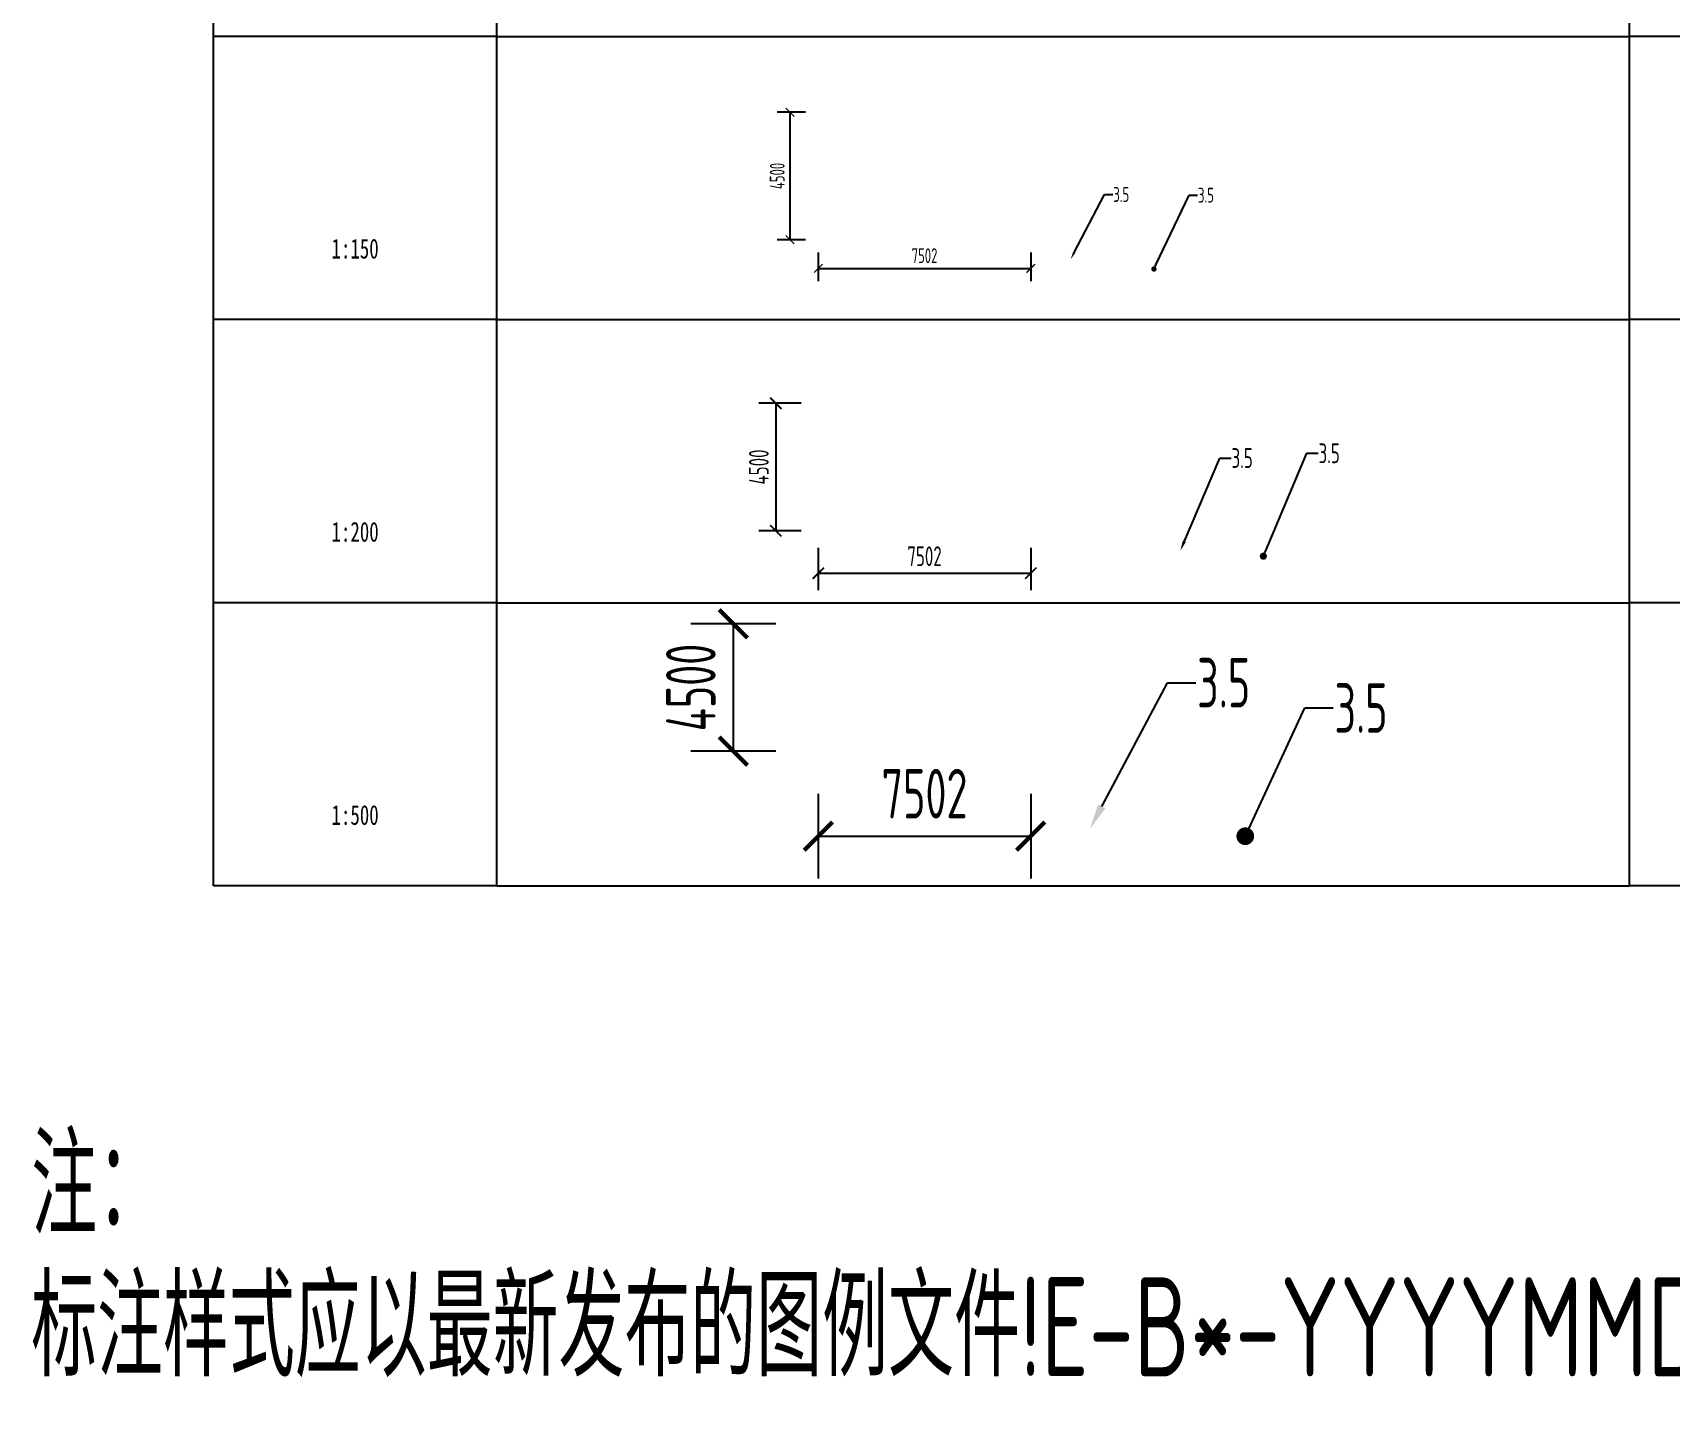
# Model space of a CAD drawing. Header units: millimetres. Extents: x -1582620 to 4754388, y -184455 to 3397362.
# Drawn here: x -707532 to -649713, y -184455 to -135952 of the extents above; entities that cross this region are included whole.
import ezdxf
from ezdxf import colors
from ezdxf.entities.mleader import LeaderData, LeaderLine
from ezdxf.enums import TextEntityAlignment as Align
from ezdxf.math import Vec2, Vec3

# ---------------------------------------------------------------- set-up
doc = ezdxf.new("R2010")
doc.units = ezdxf.units.MM
doc.header["$LTSCALE"] = 1000
doc.header["$MEASUREMENT"] = 0
for name, color, linetype in [('E-REQU-DIMS', 30, 'Continuous'), ('E-UNIV-DIAG', 2, 'Continuous'), ('E-UNIV-NOTE', 6, 'Continuous')]:
    doc.layers.add(name, color=color, linetype=linetype)
doc.styles.add('TH-STYLE1', font='Stfangso_0.ttf', dxfattribs={"width": 0.65})
doc.styles.add('TH-STYLE3', font='tssdeng.shx', dxfattribs={"width": 0.65, "bigfont": 'tssdchn.shx'})
doc.dimstyles.new('E-DIMA150', dxfattribs={"dimscale": 150, "dimtxt": 3.5, "dimasz": 2, "dimexe": 3, "dimexo": 3, "dimgap": 1.25, "dimtad": 1, "dimdec": 1, "dimrnd": 1, "dimdsep": 46, "dimtxsty": 'TH-STYLE3', "dimblk1": 'ARCHTICK', "dimblk2": 'ARCHTICK', "dimsah": 1, "dimcen": 0, "dimclrt": 6, "dimadec": 0, "dimazin": 0, "dimtfac": 1, "dimtdec": 1, "dimtix": 1, "dimtmove": 2, "dimatfit": 3, "dimldrblk": 'ARCHTICK', "dimfxl": 1, "dimtolj": 1, "dimarcsym": 0})
doc.dimstyles.new('E-DIMA200', dxfattribs={"dimscale": 200, "dimtxt": 3.5, "dimasz": 2, "dimexe": 3, "dimexo": 3, "dimgap": 1.25, "dimtad": 1, "dimdec": 1, "dimrnd": 1, "dimdsep": 46, "dimtxsty": 'TH-STYLE3', "dimblk1": 'ARCHTICK', "dimblk2": 'ARCHTICK', "dimsah": 1, "dimcen": 0, "dimclrt": 6, "dimadec": 0, "dimazin": 0, "dimtfac": 1, "dimtdec": 1, "dimtix": 1, "dimtmove": 2, "dimatfit": 3, "dimldrblk": 'ARCHTICK', "dimfxl": 1, "dimtolj": 1, "dimarcsym": 0})
doc.dimstyles.new('E-DIMA500', dxfattribs={"dimscale": 500, "dimtxt": 3.5, "dimasz": 2, "dimexe": 3, "dimexo": 3, "dimgap": 1.25, "dimtad": 1, "dimdec": 1, "dimrnd": 1, "dimdsep": 46, "dimtxsty": 'TH-STYLE3', "dimblk1": 'ARCHTICK', "dimblk2": 'ARCHTICK', "dimsah": 1, "dimcen": 0, "dimclrt": 6, "dimadec": 0, "dimazin": 0, "dimtfac": 1, "dimtdec": 1, "dimtix": 1, "dimtmove": 2, "dimatfit": 3, "dimldrblk": 'ARCHTICK', "dimfxl": 3, "dimtolj": 1, "dimarcsym": 0})

# ---------------------------------------------------------------- blocks, each defined once
blk = doc.blocks.new('_ARCHTICK')
at = {"color": 0, "linetype": 'ByBlock', "const_width": 0.15}
blk.add_lwpolyline([(-0.5, -0.5), (0.5, 0.5)], dxfattribs=at)
blk = doc.blocks.new('*D502')
at = {"layer": 'Defpoints', "color": 0, "transparency": 16777216}
for p in [(-679794, -143260), (-672293, -143260), (-672293, -144275)]:
    blk.add_point(p, dxfattribs=at)
at = {"layer": 'E-REQU-DIMS', "color": 0, "lineweight": -2, "transparency": 16777216}
for p, q in [((-679794, -143710), (-679794, -144725)), ((-672293, -143710), (-672293, -144725)), ((-679794, -144275), (-672293, -144275))]:
    blk.add_line(p, q, dxfattribs=at)
at = {"layer": 'E-REQU-DIMS', "color": 0, "lineweight": -2, "transparency": 16777216, "xscale": 300, "yscale": 300, "zscale": 300, "rotation": 180}
blk.add_blockref('_ARCHTICK', (-679794, -144275), dxfattribs=at)
at = {"layer": 'E-REQU-DIMS', "color": 0, "lineweight": -2, "transparency": 16777216, "xscale": 300, "yscale": 300, "zscale": 300}
blk.add_blockref('_ARCHTICK', (-672293, -144275), dxfattribs=at)
at = {"layer": 'E-REQU-DIMS', "color": 6, "transparency": 16777216, "insert": (-676044, -143825), "char_height": 525, "attachment_point": 5, "style": 'TH-STYLE3'}
blk.add_mtext('\\A1;7502', dxfattribs=at)
blk = doc.blocks.new('*D503')
at = {"layer": 'Defpoints', "color": 0, "transparency": 16777216}
for p in [(-679794, -138760), (-680795, -143260), (-679794, -143260)]:
    blk.add_point(p, dxfattribs=at)
at = {"layer": 'E-REQU-DIMS', "color": 0, "lineweight": -2, "transparency": 16777216}
for p, q in [((-680244, -138760), (-681245, -138760)), ((-680795, -138760), (-680795, -143260)), ((-680244, -143260), (-681245, -143260))]:
    blk.add_line(p, q, dxfattribs=at)
at = {"layer": 'E-REQU-DIMS', "color": 0, "lineweight": -2, "transparency": 16777216, "xscale": 300, "yscale": 300, "zscale": 300}
for p, rotation in [((-680795, -138760), 90), ((-680795, -143260), 270)]:
    blk.add_blockref('_ARCHTICK', p, dxfattribs=dict(at, rotation=rotation))
at = {"layer": 'E-REQU-DIMS', "color": 6, "transparency": 16777216, "insert": (-681245, -141010), "char_height": 525, "attachment_point": 5, "rotation": 90, "style": 'TH-STYLE3'}
blk.add_mtext('\\A1;4500', dxfattribs=at)
blk = doc.blocks.new('*D510')
at = {"layer": 'Defpoints', "color": 0, "transparency": 16777216}
for p in [(-679794, -149038), (-681294, -153538), (-679794, -153538)]:
    blk.add_point(p, dxfattribs=at)
at = {"layer": 'E-REQU-DIMS', "color": 0, "lineweight": -2, "transparency": 16777216}
for p, q in [((-680394, -149038), (-681894, -149038)), ((-681294, -149038), (-681294, -153538)), ((-680394, -153538), (-681894, -153538))]:
    blk.add_line(p, q, dxfattribs=at)
at = {"layer": 'E-REQU-DIMS', "color": 0, "lineweight": -2, "transparency": 16777216, "xscale": 400, "yscale": 400, "zscale": 400}
for p, rotation in [((-681294, -149038), 90), ((-681294, -153538), 270)]:
    blk.add_blockref('_ARCHTICK', p, dxfattribs=dict(at, rotation=rotation))
at = {"layer": 'E-REQU-DIMS', "color": 6, "transparency": 16777216, "insert": (-681894, -151288), "char_height": 700, "attachment_point": 5, "rotation": 90, "style": 'TH-STYLE3'}
blk.add_mtext('\\A1;4500', dxfattribs=at)
blk = doc.blocks.new('*D511')
at = {"layer": 'Defpoints', "color": 0, "transparency": 16777216}
for p in [(-679794, -153538), (-672293, -153538), (-672293, -155038)]:
    blk.add_point(p, dxfattribs=at)
at = {"layer": 'E-REQU-DIMS', "color": 0, "lineweight": -2, "transparency": 16777216}
for p, q in [((-679794, -154138), (-679794, -155638)), ((-672293, -154138), (-672293, -155638)), ((-679794, -155038), (-672293, -155038))]:
    blk.add_line(p, q, dxfattribs=at)
at = {"layer": 'E-REQU-DIMS', "color": 0, "lineweight": -2, "transparency": 16777216, "xscale": 400, "yscale": 400, "zscale": 400, "rotation": 180}
blk.add_blockref('_ARCHTICK', (-679794, -155038), dxfattribs=at)
at = {"layer": 'E-REQU-DIMS', "color": 0, "lineweight": -2, "transparency": 16777216, "xscale": 400, "yscale": 400, "zscale": 400}
blk.add_blockref('_ARCHTICK', (-672293, -155038), dxfattribs=at)
at = {"layer": 'E-REQU-DIMS', "color": 6, "transparency": 16777216, "insert": (-676044, -154438), "char_height": 700, "attachment_point": 5, "style": 'TH-STYLE3'}
blk.add_mtext('\\A1;7502', dxfattribs=at)
blk = doc.blocks.new('*D496')
at = {"layer": 'Defpoints', "color": 0, "transparency": 16777216}
for p in [(-679794, -156824), (-682796, -161324), (-679794, -161324)]:
    blk.add_point(p, dxfattribs=at)
at = {"layer": 'E-REQU-DIMS', "color": 0, "lineweight": -2, "transparency": 16777216}
for p, q in [((-681294, -156824), (-684296, -156824)), ((-682796, -156824), (-682796, -161324)), ((-681294, -161324), (-684296, -161324))]:
    blk.add_line(p, q, dxfattribs=at)
at = {"layer": 'E-REQU-DIMS', "color": 0, "lineweight": -2, "transparency": 16777216, "xscale": 1000, "yscale": 1000, "zscale": 1000}
for p, rotation in [((-682796, -156824), 90), ((-682796, -161324), 270)]:
    blk.add_blockref('_ARCHTICK', p, dxfattribs=dict(at, rotation=rotation))
at = {"layer": 'E-REQU-DIMS', "color": 6, "transparency": 16777216, "insert": (-684296, -159074), "char_height": 1750, "attachment_point": 5, "rotation": 90, "style": 'TH-STYLE3'}
blk.add_mtext('\\A1;4500', dxfattribs=at)
blk = doc.blocks.new('*D497')
at = {"layer": 'Defpoints', "color": 0, "transparency": 16777216}
for p in [(-679794, -161324), (-672293, -161324), (-672293, -164323)]:
    blk.add_point(p, dxfattribs=at)
at = {"layer": 'E-REQU-DIMS', "color": 0, "lineweight": -2, "transparency": 16777216}
for p, q in [((-679794, -162824), (-679794, -165823)), ((-672293, -162824), (-672293, -165823)), ((-679794, -164323), (-672293, -164323))]:
    blk.add_line(p, q, dxfattribs=at)
at = {"layer": 'E-REQU-DIMS', "color": 0, "lineweight": -2, "transparency": 16777216, "xscale": 1000, "yscale": 1000, "zscale": 1000, "rotation": 180}
blk.add_blockref('_ARCHTICK', (-679794, -164323), dxfattribs=at)
at = {"layer": 'E-REQU-DIMS', "color": 0, "lineweight": -2, "transparency": 16777216, "xscale": 1000, "yscale": 1000, "zscale": 1000}
blk.add_blockref('_ARCHTICK', (-672293, -164323), dxfattribs=at)
at = {"layer": 'E-REQU-DIMS', "color": 6, "transparency": 16777216, "insert": (-676044, -162823), "char_height": 1750, "attachment_point": 5, "style": 'TH-STYLE3'}
blk.add_mtext('\\A1;7502', dxfattribs=at)
blk = doc.blocks.new('_Dot')
at = {"color": 0, "linetype": 'ByBlock', "lineweight": -2}
blk.add_line((-0.5, 0), (-1, 0), dxfattribs=at)
at = {"color": 0, "linetype": 'ByBlock', "const_width": 0.5}
blk.add_lwpolyline([(-0.25, 0, 1), (0.25, 0, 1)], format="xyb", close=True, dxfattribs=at)

msp = doc.modelspace()

# ---------------------------------------------------------------- linework, layer by layer
at = {"layer": 'E-UNIV-DIAG'}
for p, q in [((-701149.87, -166080.89), (-701149.87, -86080.89)), ((-691149.87, -166080.89), (-691149.87, -86080.89)), ((-651149.87, -166080.89), (-651149.87, -86080.89)), ((-691149.87, -136080.89), (-701149.87, -136080.89)), ((-691149.87, -136080.89), (-651149.87, -136080.89)), ((-611149.87, -136080.89), (-651149.87, -136080.89)), ((-691149.87, -146080.89), (-701149.87, -146080.89)), ((-691149.87, -146080.89), (-651149.87, -146080.89)), ((-611149.87, -146080.89), (-651149.87, -146080.89)), ((-691149.87, -156080.89), (-701149.87, -156080.89)), ((-691149.87, -156080.89), (-651149.87, -156080.89)), ((-611149.87, -156080.89), (-651149.87, -156080.89)), ((-691149.87, -166080.89), (-701149.87, -166080.89)), ((-691149.87, -166080.89), (-651149.87, -166080.89)), ((-611149.87, -166080.89), (-651149.87, -166080.89))]:
    msp.add_line(p, q, dxfattribs=at)

# ---------------------------------------------------------------- texts
at = {"layer": 'E-UNIV-NOTE', "style": 'TH-STYLE1', "width": 0.7}
for s, p in [('1:150', (-696149.87, -143580.89)), ('1:200', (-696149.87, -153580.89)), ('1:500', (-696149.87, -163580.89))]:
    msp.add_text(s, height=700, dxfattribs=at).set_placement(p, align=Align.MIDDLE)
at = {"layer": 'E-UNIV-NOTE', "style": 'TH-STYLE3', "width": 0.7}
for s, p in [('注：', (-707587.4, -176648.49)), ('标注样式应以最新发布的图例文件!E-B*-YYYYMMDD.dwg为准。使用新图例时，应先清除本文件中重名的标注名。', (-707587.4, -181648.49))]:
    msp.add_text(s, height=3500, dxfattribs=at).set_placement(p, align=Align.MIDDLE_LEFT)

# ---------------------------------------------------------------- dimensions: what is measured, and where the dimension line sits
at = {"layer": 'E-REQU-DIMS'}
for base, p1, p2, dimstyle, picture, middle in [((-680794.84, -143259.96), (-679794.33, -138759.96), (-679794.33, -143259.96), 'E-DIMA150', '*D503', (-681244.84, -141009.96)), ((-681294.33, -153538.11), (-679794.33, -149038.11), (-679794.33, -153538.11), 'E-DIMA200', '*D510', (-681894.33, -151288.11)), ((-682796.03, -161323.69), (-679794.33, -156823.69), (-679794.33, -161323.69), 'E-DIMA500', '*D496', (-684296.03, -159073.69))]:
    dim = msp.add_linear_dim(base=base, p1=p1, p2=p2, angle=270, dimstyle=dimstyle, dxfattribs=at)
    dim.commit()
    dim.dimension.update_dxf_attribs({"geometry": picture, "text_midpoint": middle})
for base, p1, p2, dimstyle, picture, middle in [((-672292.83, -144274.91), (-679794.33, -143259.96), (-672292.83, -143259.96), 'E-DIMA150', '*D502', (-676043.58, -143824.91)), ((-672292.83, -155038.11), (-679794.33, -153538.11), (-672292.83, -153538.11), 'E-DIMA200', '*D511', (-676043.58, -154438.11)), ((-672292.83, -164323.11), (-679794.33, -161323.69), (-672292.83, -161323.69), 'E-DIMA500', '*D497', (-676043.58, -162823.11))]:
    dim = msp.add_linear_dim(base=base, p1=p1, p2=p2, dimstyle=dimstyle, dxfattribs=at)
    dim.commit()
    dim.dimension.update_dxf_attribs({"geometry": picture, "text_midpoint": middle})

# ---------------------------------------------------------------- leaders
ml = msp.add_multileader_mtext('Standard', dxfattribs=at)
ml.set_content('3.5', color=6, style='TH-STYLE3')
ml.set_leader_properties()
ml.build(insert=Vec2(0, 0))
ml.multileader.update_dxf_attribs({"dogleg_length": 2, "arrow_head_size": 270, "scale": 150})
ctx = ml.context
ctx.base_point, ctx.scale, ctx.char_height, ctx.arrow_head_size, ctx.landing_gap_size, ctx.plane_origin = Vec3(-669392.27, -141664.47), 150, 525, 270, 13.5, Vec3(-670886.94, -143955.25)
notes = []
notes.append((ctx, [(0, (1, 1, 0), (-669692.27, -141664.47), (1, 0), 300, [(0, [(-670886.94, -143955.25)], 0, [])])]))
ctx.mtext.insert, ctx.mtext.flow_direction = Vec3(-669378.77, -141401.97), 5
ml = msp.add_multileader_mtext('Standard', dxfattribs=at)
ml.set_content('3.5', color=6, style='TH-STYLE3')
ml.set_leader_properties()
ml.set_arrow_properties(name='DOT')
ml.build(insert=Vec2(0, 0))
ml.multileader.update_dxf_attribs({"dogleg_length": 2, "arrow_head_size": 187.5, "scale": 150})
ctx = ml.context
ctx.base_point, ctx.scale, ctx.char_height, ctx.arrow_head_size, ctx.landing_gap_size, ctx.plane_origin = Vec3(-666400.75, -141689.37), 150, 525, 187.5, 13.5, Vec3(-667942.56, -144296.01)
notes.append((ctx, [(0, (1, 1, 0), (-666700.75, -141689.37), (1, 0), 300, [(0, [(-667942.56, -144296.01)], 0, [])])]))
ctx.mtext.insert, ctx.mtext.flow_direction = Vec3(-666387.25, -141426.87), 5
ml = msp.add_multileader_mtext('Standard', dxfattribs=at)
ml.set_content('3.5', color=6, style='TH-STYLE3')
ml.set_leader_properties()
ml.build(insert=Vec2(0, 0))
ml.multileader.update_dxf_attribs({"dogleg_length": 2, "arrow_head_size": 360, "scale": 200})
ctx = ml.context
ctx.base_point, ctx.scale, ctx.char_height, ctx.arrow_head_size, ctx.landing_gap_size, ctx.plane_origin = Vec3(-665222.31, -150972.1), 200, 700, 360, 18, Vec3(-667009.68, -154240.86)
notes.append((ctx, [(0, (1, 1, 0), (-665622.31, -150972.1), (1, 0), 400, [(0, [(-667009.68, -154240.86)], 0, [])])]))
ctx.mtext.insert, ctx.mtext.flow_direction = Vec3(-665204.31, -150622.1), 5
ml = msp.add_multileader_mtext('Standard', dxfattribs=at)
ml.set_content('3.5', color=6, style='TH-STYLE3')
ml.set_leader_properties()
ml.set_arrow_properties(name='DOT')
ml.build(insert=Vec2(0, 0))
ml.multileader.update_dxf_attribs({"dogleg_length": 2, "arrow_head_size": 250, "scale": 200})
ctx = ml.context
ctx.base_point, ctx.scale, ctx.char_height, ctx.arrow_head_size, ctx.landing_gap_size, ctx.plane_origin = Vec3(-662149.18, -150802.15), 200, 700, 250, 18, Vec3(-664080.83, -154438.17)
notes.append((ctx, [(0, (1, 1, 0), (-662549.18, -150802.15), (1, 0), 400, [(0, [(-664080.83, -154438.17)], 0, [])])]))
ctx.mtext.insert, ctx.mtext.flow_direction = Vec3(-662131.18, -150452.15), 5
ml = msp.add_multileader_mtext('Standard', dxfattribs=at)
ml.set_content('3.5', color=6, style='TH-STYLE3')
ml.set_leader_properties()
ml.build(insert=Vec2(0, 0))
ml.multileader.update_dxf_attribs({"dogleg_length": 2, "arrow_head_size": 900, "scale": 500})
ctx = ml.context
ctx.base_point, ctx.scale, ctx.char_height, ctx.arrow_head_size, ctx.landing_gap_size, ctx.plane_origin = Vec3(-666463.21, -158903.46), 500, 1750, 900, 45, Vec3(-670207.41, -164070.43)
notes.append((ctx, [(0, (1, 1, 0), (-667463.21, -158903.46), (1, 0), 1000, [(0, [(-670207.41, -164070.43)], 0, [])])]))
ctx.mtext.insert, ctx.mtext.flow_direction = Vec3(-666418.21, -158028.46), 5
ml = msp.add_multileader_mtext('Standard', dxfattribs=at)
ml.set_content('3.5', color=6, style='TH-STYLE3')
ml.set_leader_properties()
ml.set_arrow_properties(name='DOT')
ml.build(insert=Vec2(0, 0))
ml.multileader.update_dxf_attribs({"dogleg_length": 2, "arrow_head_size": 625, "scale": 500})
ctx = ml.context
ctx.base_point, ctx.scale, ctx.char_height, ctx.arrow_head_size, ctx.landing_gap_size, ctx.plane_origin = Vec3(-661613, -159796.51), 500, 1750, 625, 45, Vec3(-664719.01, -164325.59)
notes.append((ctx, [(0, (1, 1, 0), (-662613, -159796.51), (1, 0), 1000, [(0, [(-664719.01, -164325.59)], 0, [])])]))
ctx.mtext.insert, ctx.mtext.flow_direction = Vec3(-661568, -158921.51), 5
for ctx, leaders in notes:
    for number, flags, end, landing, length, lines in leaders:
        leader = LeaderData()
        leader.index, (leader.has_last_leader_line, leader.has_dogleg_vector, leader.attachment_direction) = number, flags
        leader.last_leader_point, leader.dogleg_vector, leader.dogleg_length = Vec3(end), Vec3(landing), length
        for number, points, colour, breaks in lines:
            line = LeaderLine()
            line.index, line.vertices, line.color, line.breaks = number, Vec3.list(points), colors.encode_raw_color(colour), breaks
            leader.lines.append(line)
        ctx.leaders.append(leader)

doc.saveas('drawing.dxf')
